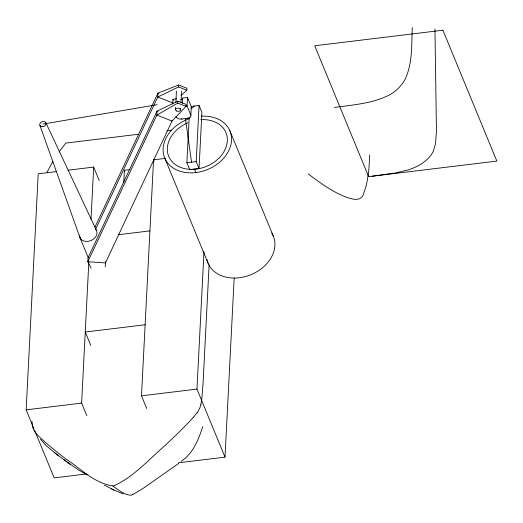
<?xml version="1.0" encoding="UTF-8"?>
<svg xmlns="http://www.w3.org/2000/svg" width="523" height="523" viewBox="0 0 523 523"><rect width="100%" height="100%" fill="white"/><g stroke="black" fill="none" stroke-linecap="round" stroke-linejoin="round"><path stroke-width="0.78" d="M412.281 27.726C411.536 44.906 412.647 63.211 405.162 79.176A79.999 48.449 2.9 0 1 402.017 84.157L398.291 88.439L393.924 92.12A51.855 31.406 2.9 0 1 388.87 95.264C372.003 103.632 352.809 104.901 334.445 107.444M105.241 266.959L105.489 262.134M33.858 428.533L26.15 409.842L38.212 173.819L56.706 171.57M86.864 415.818L81.621 403.102L88.812 262.435M91.022 219.17L93.689 167.085L67.957 170.204M105.443 262.932L172.002 121.061L186.005 106.339L186.103 104.378L177.84 101.122L157.044 111.17L88.027 257.787L87.825 261.716L105.443 262.932L105.502 261.703M123.801 182.135L124.402 170.269L129.952 169.589M146.734 408.548L141.491 395.833L153.559 159.816L165.614 158.351M172.701 104.012L172.943 99.272L176.571 98.834M172.041 120.329L172.002 121.061L156.841 115.099L157.044 111.17L157.992 111.543M175.499 109.653L175.623 107.228M175.872 102.371L176.454 91.035M180.71 99.605A2.563 1.549 2.9 0 0 182.638 98.095L187.482 97.507L191.294 106.764L190.862 115.184A4.413 2.674 2.9 0 1 187.672 118.335L181.684 119.061A4.413 2.674 2.9 0 1 176.323 116.949L176.356 116.426M95.376 229.689L157.769 97.023L178.565 86.955L178.663 84.988L186.927 88.243L186.829 90.211L181.036 95.532M91.133 268.122L87.825 261.716L156.841 115.099L177.742 103.09L177.84 101.122M180.618 109.81L180.696 108.189M180.991 102.521L181.566 91.185M182.37 103.358L182.638 98.095M181.684 119.061L181.71 118.538M190.862 115.184L187.051 105.934L187.482 97.507M187.672 118.335L187.698 117.806M191.307 106.404L199.073 105.463L201.911 112.353L199.041 168.491L189.718 169.622L186.881 162.731L189.208 117.172M199.041 168.491L196.203 161.6L199.073 105.463M178.389 462.809L225.014 457.148L196.968 389.099L203.996 251.556M209.115 264.841L202.983 384.751L201.728 399.448A113.491 86.811 -22.4 0 1 201.42 401.481L200.897 404.259M225.014 457.148L234.167 278.099M369.748 155.011L368.898 168.949A69.448 15.226 83.1 0 1 368.565 172.191L367.355 180.043A133.202 29.203 83.1 0 1 365.806 187.044L363.171 194.883A58.988 12.931 83.1 0 1 361.903 196.949C358.229 201.198 351.861 198.884 347.344 197.583C332.889 192.327 320.364 183.017 308.158 173.891M202.741 426.631C198.472 439.738 193.124 453.395 181.135 461.404M47.057 172.25L52.954 161.306M94.918 227.165L157.972 93.094L178.663 84.988M59.007 152.056L65.826 143.08L138.536 134.248M197.204 412.444L195.458 414.765A75.861 58.027 -22.4 0 1 193.196 417.459M193.196 417.459C184.501 427.141 175.009 436.058 165.601 445.034C148.957 459.24 133.862 476.924 113.576 485.945C94.983 483.991 80.686 468.484 65.571 458.749C56.373 451.545 47.07 444.406 38.715 436.215A75.861 58.027 -22.4 0 1 36.702 434.038L35.178 432.116M132.371 494.398L131.763 494.935A46.488 10.192 83.1 0 1 130.828 495.229C123.938 494.948 118.361 489.731 112.929 486.057M191.438 108.673L194.412 106.025M178.735 463.411L143.21 488.312L132.764 494.64M42.912 124.082L157.142 104.705M372.134 176.225L395.244 172.995L408.332 169.864A54.405 32.949 2.9 0 0 433.221 151.376L435.554 143.733L436.45 131.096L434.959 29.066M185.541 106.117L187.051 105.934M166.811 130.815L171.662 130.227M186.881 162.731L196.203 161.6M118.368 234.722L149.924 230.891M145.126 324.757L85.256 332.027L90.806 345.487M26.15 409.842L81.621 403.102M141.491 395.833L196.968 389.099M86.354 473.988L54.196 477.891L34.472 430.03M178.565 86.955L186.829 90.211M158.914 93.467L157.972 93.094L157.769 97.023L172.93 102.985M177.742 103.09L186.005 106.339M104.41 485.109L113.916 490.071L123.114 493.856M111.301 488.724L113.916 490.071M87.374 474.962L78.659 470.092L63.518 459.423M70.533 464.62L56.53 454.232M40.402 439.215L46.377 445.812L56.432 454.16M54.274 452.552L58.654 455.814M45.906 122.768L96.546 230.597M229.898 130.796L273.254 235.971M172.943 99.272L173.42 100.429M176.088 116.374L176.323 116.949M194.379 169.06L195.903 172.74M164.791 158.201L208.141 263.376M153.559 159.816L154.174 161.306M93.689 167.085L99.233 180.54M79.999 237.71L88.322 257.891M124.402 170.269L124.677 170.936M39.911 125.402L80.058 237.834M185.456 118.531L191.542 162.169M32.282 424.728L32.034 422.048A113.491 86.811 -22.4 0 1 31.995 421.388M95.304 228.878A9.009 6.891 -22.4 0 1 90.871 240.606A9.009 6.891 -22.4 0 1 79.581 235.272M191.294 106.764A4.413 2.674 2.9 0 1 191.189 108.287M271.764 233.121A35.322 27.019 -22.4 0 1 250.916 274.686A35.322 27.019 -22.4 0 1 206.958 259.702M201.218 116.204A35.322 27.019 -22.4 0 1 227.093 153.67A35.322 27.019 -22.4 0 1 170.053 165.575A35.322 27.019 -22.4 0 1 189.084 118.734M200.74 119.682A30.981 23.698 -22.4 0 1 223.785 151.977A30.981 23.698 -22.4 0 1 174.296 163.758A30.981 23.698 -22.4 0 1 188.038 122.702M132.685 493.921A21.332 4.674 83.1 0 1 132.535 494.17M35.08 432.168A27.235 20.835 -22.4 0 1 32.223 424.741M200.95 404.259A27.235 20.835 -22.4 0 1 197.295 412.477M442.909 30.21L314.702 45.776L368.643 176.65L496.85 161.084L442.909 30.21M42.01 126.703A3.275 2.504 -22.4 0 0 45.998 122.997A3.275 2.504 -22.4 0 0 40.722 122.552A3.275 2.504 -22.4 0 0 42.01 126.703M176.578 110.954A2.563 1.549 2.9 0 0 180.605 109.961A2.563 1.549 2.9 0 0 176.99 108.287A2.563 1.549 2.9 0 0 176.578 110.954"/></g></svg>
